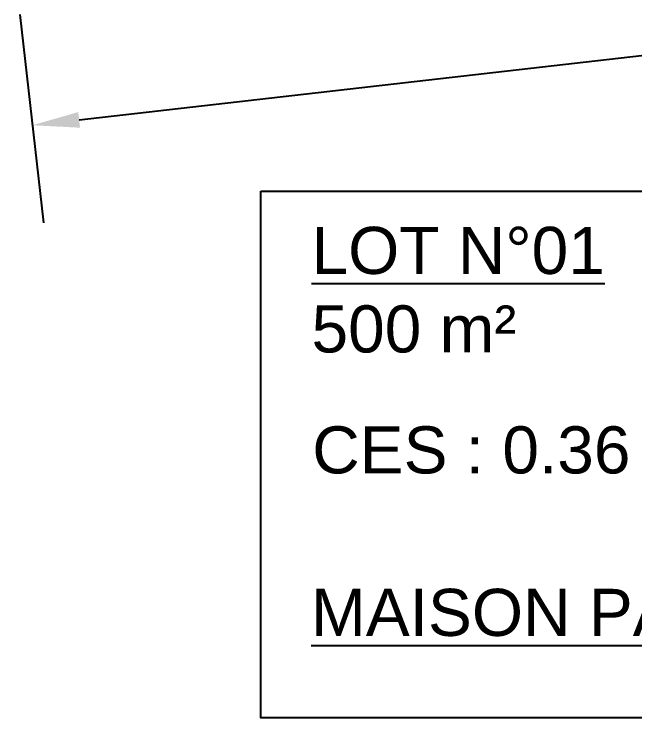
# Model space of a CAD drawing. Header units: millimetres. Extents: x 2334 to 13061, y 1696 to 13341.
# Drawn here: x 2340.11 to 2348.02, y 1695.81 to 1704.77 of the extents above; entities that cross this region are included whole.
import ezdxf

# ---------------------------------------------------------------- set-up
doc = ezdxf.new("R2010")
doc.units = ezdxf.units.MM
doc.layers.add('Cotations Lot', color=5, linetype='Continuous')
doc.layers.add('Texte', color=7, linetype='Continuous')
doc.styles.get("Standard").update_dxf_attribs({"font": 'arial.ttf'})
doc.dimstyles.new('ISO-25', dxfattribs={"dimtxt": 2.5, "dimasz": 2.5, "dimexe": 1.25, "dimexo": 0.625, "dimtad": 1, "dimtxsty": 'Standard', "dimcen": 2.5, "dimadec": 0, "dimazin": 0, "dimtfac": 1, "dimtmove": 0, "dimatfit": 3, "dimfxl": 1, "dimarcsym": 0})

# ---------------------------------------------------------------- blocks, each defined once
blk = doc.blocks.new('*D40')
at = {"layer": 'Cotations Lot', "color": 0, "lineweight": -2, "transparency": 16777216}
for p, q in [((2360.1507, 1707.0548), (2360.4546, 1704.4039)), ((2359.7161, 1705.5774), (2351.6603, 1704.6541)), ((2340.1815, 1704.7659), (2340.4853, 1702.1151)), ((2340.9391, 1703.4253), (2348.7354, 1704.3189))]:
    blk.add_line(p, q, dxfattribs=at)
at = {"layer": 'Cotations Lot', "color": 0, "transparency": 16777216}
for points in [[(2359.7047, 1705.6768), (2359.7275, 1705.4781), (2360.3122, 1705.6458)], [(2340.9277, 1703.5246), (2340.9504, 1703.3259), (2340.343, 1703.3569)]]:
    blk.add_solid(points, dxfattribs=at)
at = {"layer": 'Defpoints', "color": 0, "transparency": 16777216}
for p in [(2360.0796, 1707.6757), (2340.1103, 1705.3869), (2340.343, 1703.3569)]:
    blk.add_point(p, dxfattribs=at)
at = {"layer": 'Cotations Lot', "color": 0, "transparency": 16777216, "insert": (2350.1899, 1704.5563), "char_height": 0.5, "attachment_point": 5, "rotation": 6.5385}
blk.add_mtext('20.10', dxfattribs=at)

msp = doc.modelspace()

# ---------------------------------------------------------------- linework, layer by layer
at = {"layer": 'Texte', "transparency": 33554636}
msp.add_lwpolyline([(2343.2521, 1702.5181), (2358.7033, 1702.5181), (2358.7033, 1695.808), (2343.2521, 1695.808)], close=True, dxfattribs=at)

# ---------------------------------------------------------------- texts
at = {"layer": 'Texte', "insert": (2343.8987, 1702.0629), "char_height": 0.6, "attachment_point": 1}
msp.add_mtext_dynamic_manual_height_columns('{\\LLOT N°01\\P}500 m²', width=14.372746, gutter_width=12.5, heights=[2.2794], dxfattribs=at)
at = {"layer": 'Texte', "transparency": 33554636, "char_height": 0.6, "attachment_point": 1}
for s, width, heights, insert in [('CES : 0.36', 4.688867, [0.9711], (2343.9076, 1699.5221)), ('{\\LMAISON PARSONS David et Audrey}', 14.372746, [2.2794], (2343.892, 1697.4523))]:
    msp.add_mtext_dynamic_manual_height_columns(s, width=width, gutter_width=12.5, heights=heights, dxfattribs=dict(at, insert=insert))

# ---------------------------------------------------------------- dimensions: what is measured, and where the dimension line sits
at = {"layer": 'Cotations Lot', "transparency": 33554636}
dim = msp.add_linear_dim(base=(2340.343, 1703.3569), p1=(2360.0796, 1707.6757), p2=(2340.1103, 1705.3869), angle=186.5385, dimstyle='ISO-25', override={"dimtxt": 0.5, "dimasz": 0.6, "dimzin": 0, "dimdsep": 46, "dimtmove": 2}, dxfattribs=at)
dim.commit()
dim.dimension.update_dxf_attribs({"geometry": '*D40', "text_midpoint": (2350.1899, 1704.5563), "dimtype": 161})

doc.saveas('drawing.dxf')
